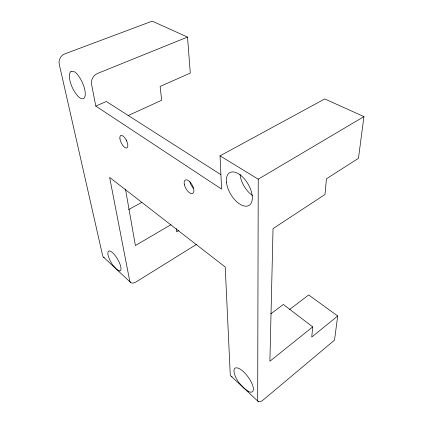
<?xml version="1.0" encoding="UTF-8"?>
<svg xmlns="http://www.w3.org/2000/svg" width="423" height="423" viewBox="0 0 423 423"><rect width="100%" height="100%" fill="white"/><g stroke="black" fill="none" stroke-linecap="round" stroke-linejoin="round"><path stroke-width="0.63" d="M270.757 313.877L283.331 304.444L312.703 326.9L269.9 361.231L273.041 228.605L325.001 194.474L326.456 178.781L358.455 158.324L363.949 116.611L324.758 98.945L220.034 155.854L258.236 179.183L257.686 400.042A8.206 3.199 -50.6 0 0 263.423 399.772L334.514 340.124L337.691 315.986L308.695 294.947L289.602 309.483M312.703 326.9L311.756 337.078L337.691 315.986M196.399 244.441L135.926 282.019A6.678 4.093 -47.5 0 1 129.692 280.798L109.631 177.417L225.221 267.013L230.244 374.477A7.878 3.447 -50.1 0 0 230.969 376.073L258.31 401.591M178.876 230.456L176.634 231.799L176.264 228.542M258.236 179.183L363.949 116.611M171.003 224.676L135.386 245.536L125.457 189.044M128.571 209.612L141.848 202.347M128.095 115.59L161.686 100.246L160.121 86.435L190.281 73.094L187.516 37.071L152.206 21.15L64.619 53.959A8.079 6.942 -64.7 0 0 59.225 64.122L102.641 255.592A6.361 4.198 -46.4 0 0 104.243 257.66M187.516 37.071L97.385 73.507A8.597 6.974 -62.3 0 0 91.564 84.293L95.788 106.073L106.326 101.494L220.854 174.641M95.788 106.073L221.583 189.118L220.034 155.854M103.677 257.311L130.681 282.506M193.364 188.23A7.635 3.643 60.9 0 1 189.89 181.726M126.8 140.981A6.911 2.892 63.7 0 1 126.281 139.939M232.074 376.407A7.878 3.447 -50.1 0 1 231.466 376.322M252.436 195.437A18.723 10.374 59.4 0 1 240.053 174.334M71.027 71.482L70.773 71.651A14.921 5.605 65.9 0 0 73.618 90.136A14.921 5.605 65.9 0 0 84.764 97.094A14.921 5.605 65.9 0 0 79.212 76.923C77.314 74.363 74.802 70.165 71.027 71.482M119.101 270.932L116.24 268.922L112.603 264.877A11.426 3.648 59.6 0 1 108.494 251.209A11.426 3.648 59.6 0 1 118.229 260.277A11.426 3.648 59.6 0 1 119.101 270.932M248.666 391.64L243.897 388.002L238.778 382.424A14.646 5.383 53.5 0 1 236.182 367.809A14.646 5.383 53.5 0 1 251.045 381.652A14.646 5.383 53.5 0 1 248.666 391.64M184.291 184.28A7.677 3.596 60.8 0 0 192.454 193.565A7.677 3.596 60.8 0 0 190.308 182.334A7.677 3.596 60.8 0 0 184.291 184.28M119.936 138.876A6.948 2.85 63.6 0 0 126.556 148.039A6.948 2.85 63.6 0 0 125.049 138.184A6.948 2.85 63.6 0 0 119.936 138.876M226.501 182.688A19.003 10.083 59.4 0 0 247.497 206.027A19.003 10.083 59.4 0 0 244.034 178.464A19.003 10.083 59.4 0 0 226.501 182.688"/></g></svg>
